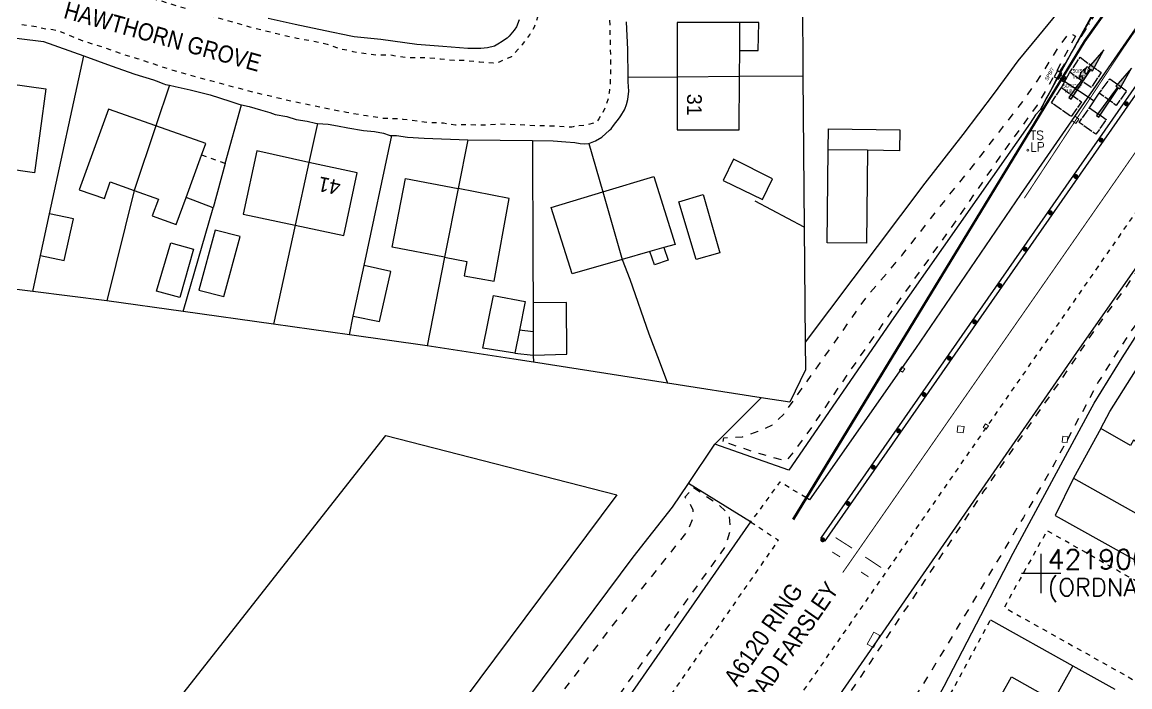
# Model space of a CAD drawing. Extents: x 421500 to 422711, y 436000 to 437000.
# Drawn here: x 421796.4 to 421909, y 436388.5 to 436456 of the extents above; entities that cross this region are included whole.
import ezdxf
from ezdxf.enums import TextEntityAlignment as Align

# ---------------------------------------------------------------- set-up
doc = ezdxf.new("R2010")
doc.units = 0
for name, pattern in [('1004', [6, 4, -2]), ('10041', [9, 6, -3]), ('10051', [9, 2, -7]), ('10131', [2, 1, 0, 1]), ('716709-ExBase$0$OS-DASHEDLINE', [1, 0.5, -0.5]), ('716709-ExBase$0$OS-LANDFORM', [1.6, 0.8, -0.8]), ('XREF UTC_716709_AJB_1b$0$DASHDOT1', [2, 1, -0.5, 0, -0.5]), ('XREF UTC_716709_AJB_1b$0$SDLoops', [2, 1, 0, 1])]:
    doc.linetypes.add(name, pattern=pattern)
doc.layers.get('0').update_dxf_attribs({"color": 210})
for name, color, linetype in [('716709-ExBase$0$500-co-ords', 7, 'Continuous'), ('716709-ExBase$0$OS-LINE_0001_BLG_OUTLINE', 7, 'Continuous'), ('716709-ExBase$0$OS-LINE_0003_BLG_OUTLINE_OVHD', 7, '716709-ExBase$0$OS-DASHEDLINE'), ('716709-ExBase$0$OS-LINE_0021_ROAD_OR_TRACK', 8, '716709-ExBase$0$OS-DASHEDLINE'), ('716709-ExBase$0$OS-LINE_0030_BLG_DIVISION', 8, 'Continuous'), ('716709-ExBase$0$OS-LINE_0030_OBSTRUCTING_FEAT', 8, 'Continuous'), ('716709-ExBase$0$OS-LINE_0032_PATH_OR_EDGE', 8, '716709-ExBase$0$OS-DASHEDLINE'), ('716709-ExBase$0$OS-LINE_0374_TOP_OF_SLOPE', 8, '716709-ExBase$0$OS-LANDFORM'), ('716709-ExBase$0$OS-LINE_0376_BOT_SLOPE_CLIFF', 8, '716709-ExBase$0$OS-LANDFORM'), ('716709-ExBase$0$OS-TEXT_BUILDING_OR_STRUCTURE', 4, 'Continuous'), ('716709-ExBase$0$OS-TEXT_ROAD_NAME', 7, 'Continuous'), ('716709-ExBase$0$XC-LCCCarriageway', 251, 'Continuous'), ('716709-ExBase$0$XC-LCCFENCES', 251, '716709-ExBase$0$EFENCE'), ('Lines', 1, 'Continuous'), ('Pr-Fence', 2, 'PFENCE'), ('Pr-Kerb', 2, 'Continuous'), ('Pr-KerbEdge', 8, 'Continuous'), ('STUDS', 7, 'Continuous'), ('XREF UTC_716709_AJB_1b$0$du-UTCBOX', 42, 'Continuous'), ('XREF UTC_716709_AJB_1b$0$du-UTCDUCT-F1', 42, 'XREF UTC_716709_AJB_1b$0$DASHDOT1'), ('XREF UTC_716709_AJB_1b$0$du-UTCTEXT', 42, 'Continuous'), ('XREF UTC_716709_AJB_1b$0$loops', 3, 'Continuous')]:
    doc.layers.add(name, color=color, linetype=linetype)
doc.layers.add('716709-ExBase$0$LCCPoint Features', color=8, linetype='Continuous', lineweight=0)
doc.styles.add('716709-ExBase$0$Romans', font='romans.shx', dxfattribs={"width": 0.9})
doc.styles.add('716709-ExBase$0$Standard', font='romans.shx')
doc.styles.get("Standard").update_dxf_attribs({"font": 'romans.shx'})
doc.styles.add('XREF UTC_716709_AJB_1b$0$Standard', font='txt')
doc.linetypes.add('716709-ExBase$0$EFENCE', pattern='A,2,-0.4,[1,fenceline,S=1,R=0,X=0,Y=0],-0.4,2', length=4.8)
doc.linetypes.add('PFENCE', pattern='A,2,0.001,["I",Standard,S=1,R=0,X=0,Y=-0.5],4', length=6.001)

# ---------------------------------------------------------------- blocks, each defined once
blk = doc.blocks.new('stud')
at = {"color": 7, "linetype": 'Continuous', "const_width": 0.25}
blk.add_lwpolyline([(-0.125, 0, 1), (0.125, 0, 1)], format="xyb", close=True, dxfattribs=at)
blk = doc.blocks.new('1038a6')
at = {"linetype": 'Continuous'}
blk.add_hatch(color=0, dxfattribs=at).paths.add_polyline_path([(0.06, 3.6), (0.25, 3.6), (0, 6), (-0.25, 3.6), (-0.06, 3.6), (-0.15, 0), (0.15, 0)])
at = {"color": 0, "linetype": 'Continuous'}
blk.add_lwpolyline([(0.06, 3.6), (0.25, 3.6), (0, 6), (-0.25, 3.6), (-0.06, 3.6), (-0.15, 0), (0.15, 0)], close=True, dxfattribs=at)
blk = doc.blocks.new('1038al6')
at = {"linetype": 'Continuous'}
h = blk.add_hatch(color=0, dxfattribs=at)
edge = h.paths.add_edge_path()
edge.add_line((-0.09, 2.24), (-0.15, 0))
edge.add_line((-0.15, 0), (0.15, 0))
edge.add_line((0.15, 0), (0.06, 3.6))
edge.add_line((0.06, 3.6), (0.25, 3.6))
edge.add_line((0.25, 3.6), (0, 6))
edge.add_line((0, 6), (-0.25, 3.6))
edge.add_line((-0.25, 3.6), (-0.06, 3.6))
edge.add_line((-0.06, 3.6), (-0.08, 2.89))
edge.add_arc((-0.41, 2.68), 0.397, 32.1192, 89.4308)
edge.add_line((-0.41, 3.08), (-0.41, 3.66))
edge.add_line((-0.41, 3.66), (-0.6, 2.8))
edge.add_line((-0.6, 2.8), (-0.41, 2.16))
edge.add_line((-0.41, 2.16), (-0.41, 2.55))
edge.add_arc((-0.41, 2.24), 0.315, 0.9528, 90.1787, ccw=False)
at = {"color": 0, "linetype": 'Continuous'}
blk.add_lwpolyline([(-0.09, 2.24), (-0.15, 0), (0.15, 0), (0.06, 3.6), (0.25, 3.6), (0, 6), (-0.25, 3.6), (-0.06, 3.6), (-0.08, 2.89, 0.255415), (-0.41, 3.08), (-0.41, 3.66), (-0.6, 2.8), (-0.41, 2.16), (-0.41, 2.55, -0.410262)], format="xyb", close=True, dxfattribs=at)
blk = doc.blocks.new('XREF UTC_716709_AJB_1b$0$TLB')
for p, q in [((-0.1, 0.1), (-0.1, -0.1)), ((0.1, 0.1), (-0.1, 0.1)), ((0.1, -0.1), (0.1, 0.1)), ((-0.1, -0.1), (0.1, -0.1))]:
    blk.add_line(p, q)
blk = doc.blocks.new('XREF UTC_716709_AJB_1b$0$SPB')
for p, q in [((0.35, 0.26), (-0.35, 0.26)), ((-0.35, 0.26), (-0.35, -0.26))]:
    blk.add_line(p, q)
for points in [[(0.35, -0.26), (0.35, 0.26)], [(-0.35, -0.26), (0.35, -0.26)]]:
    blk.add_lwpolyline(points)
blk = doc.blocks.new('716709-ExBase$0$co-ord')
for p, q in [((0, -2), (0, 2)), ((2, 0), (-2, 0))]:
    blk.add_line(p, q)
at = {"style": '716709-ExBase$0$Standard'}
blk.add_attdef('Value', (0.67, 0.44), '', height=2, dxfattribs=at)
blk.add_attdef('Label', text='', height=1.8, dxfattribs=at).set_placement((0.67, -0.5), align=Align.TOP_LEFT)

msp = doc.modelspace()

# ---------------------------------------------------------------- linework, layer by layer
at = {"layer": '716709-ExBase$0$LCCPoint Features'}
for points in [[(421903.13, 436446.03, 0), (421903.53, 436445.74, 0), (421903.85, 436446.18, 0), (421903.46, 436446.47, 0), (421903.13, 436446.03, 0)], [(421885.61, 436420.65, 0), (421885.91, 436420.45, 0), (421886.15, 436420.8, 0), (421885.85, 436421, 0), (421885.61, 436420.65, 0)], [(421892.17, 436414.92, 0), (421891.54, 436415.01, 0), (421891.46, 436414.37, 0), (421892.09, 436414.29, 0), (421892.17, 436414.92, 0)], [(421894.65, 436414.99, 0), (421894.35, 436415.19, 0), (421894.13, 436414.84, 0), (421894.43, 436414.65, 0), (421894.65, 436414.99, 0)], [(421902.72, 436413.9, 0), (421902.22, 436413.96, 0), (421902.15, 436413.36, 0), (421902.65, 436413.31, 0), (421902.72, 436413.9, 0)], [(421883.63, 436393.69, 0), (421883.01, 436394.03, 0), (421882.34, 436392.81, 0), (421882.96, 436392.48, 0), (421883.63, 436393.69, 0)]]:
    msp.add_polyline3d(points, dxfattribs=at)
msp.add_circle((421898.67, 436443.02), 0.1, dxfattribs=at)
at = {"layer": '716709-ExBase$0$OS-LINE_0001_BLG_OUTLINE'}
for p, q in [((421869.37, 436453.15), (421869.4, 436456)), ((421869.35, 436450.5), (421869.37, 436453.15)), ((421813.1, 436438.2), (421814.67, 436442.51)), ((421882.35, 436443), (421878.37, 436443.05)), ((421817.07, 436441.65), (421815.85, 436437.15)), ((421815.85, 436437.15), (421813.1, 436438.2)), ((421860.25, 436432.71), (421857.44, 436431.9)), ((421861.66, 436433.11), (421860.25, 436432.71)), ((421906.08, 436414.73), (421903.3, 436409.7)), ((421903.3, 436409.7), (421912.68, 436404.39))]:
    msp.add_line(p, q, dxfattribs=at)
at = {"layer": '716709-ExBase$0$OS-LINE_0001_BLG_OUTLINE', "flags": 128}
for points in [[(421869.4, 436456), (421863, 436456), (421863, 436450.44)], [(421869.37, 436453.15), (421871.25, 436453.15), (421871.3, 436456), (421869.4, 436456)], [(421863, 436450.44), (421863, 436445.1), (421869.3, 436445.1), (421869.35, 436450.5)], [(421793.25, 436450.03), (421798.85, 436449.25), (421797.7, 436440.7), (421794.65, 436441.15), (421794.9, 436443.1), (421792.34, 436443.45)], [(421810.02, 436445.5), (421805.2, 436447.2), (421802.25, 436439), (421804.8, 436438.1), (421805.4, 436439.8), (421807.84, 436438.93)], [(421814.67, 436442.51), (421815.1, 436443.7), (421810.02, 436445.5)], [(421878.37, 436443.05), (421878.4, 436445.2), (421885.65, 436445.1), (421885.6, 436442.95), (421882.35, 436443)], [(421825.58, 436441.78), (421820.3, 436442.95), (421818.9, 436436.5), (421824.19, 436435.39)], [(421882.35, 436443), (421882.25, 436433.55), (421878.25, 436433.6), (421878.37, 436443.05)], [(421824.19, 436435.39), (421829.15, 436434.35), (421830.5, 436440.7), (421825.58, 436441.78)], [(421839.38, 436432.13), (421834.05, 436433.15), (421835.4, 436440.15), (421840.77, 436439.11)], [(421855.46, 436438.79), (421860.65, 436440.35), (421862.8, 436433.44), (421861.66, 436433.11)], [(421807.84, 436438.93), (421810.3, 436438.05), (421809.65, 436436.35), (421812.1, 436435.45), (421813.1, 436438.2)], [(421839.38, 436432.13), (421841.65, 436431.7), (421841.35, 436430.25), (421844.4, 436429.7), (421845.95, 436438.1), (421840.77, 436439.11)], [(421857.44, 436431.9), (421852.35, 436430.45), (421850.2, 436437.2), (421855.46, 436438.79)], [(421861.66, 436433.11), (421862.1, 436431.85), (421860.7, 436431.35), (421860.25, 436432.71)], [(421916.74, 436411.59), (421912.5, 436414), (421911.5, 436412.3), (421909.4, 436413.55), (421909.1, 436413), (421906.08, 436414.73)], [(421897.29, 436380.05), (421893.05, 436382.45), (421897, 436389.5), (421901.25, 436387.09)]]:
    msp.add_lwpolyline(points, dxfattribs=at)
at = {"layer": '716709-ExBase$0$OS-LINE_0003_BLG_OUTLINE_OVHD'}
msp.add_line((421817.07, 436441.65), (421814.67, 436442.51), dxfattribs=at)
at = {"layer": '716709-ExBase$0$OS-LINE_0021_ROAD_OR_TRACK', "flags": 128}
for points in [[(421842.2, 436500), (421842.25, 436498.9), (421842.55, 436497.65), (421843.15, 436495.85), (421843.7, 436494.35), (421844.3, 436492.75), (421848.25, 436480.15), (421855.15, 436459.5), (421856.15, 436456.4), (421856.25, 436451.35), (421856.2, 436449.75), (421856.1, 436448.85), (421856, 436448.25), (421855.75, 436447.45), (421855.45, 436446.85), (421855.05, 436446.2), (421854.9, 436445.95), (421854.5, 436445.75), (421853.6, 436445.55), (421852.45, 436445.4), (421852.3, 436445.35), (421850.45, 436445.45), (421848.55, 436445.5), (421846.8, 436445.6), (421844.9, 436445.65), (421843.2, 436445.55), (421841.35, 436445.6), (421840.5, 436445.55), (421839.25, 436445.75), (421837.3, 436445.85), (421835.15, 436446.15), (421834.65, 436446.2), (421833.05, 436446.25), (421831.45, 436446.5), (421829.4, 436446.85), (421826.8, 436447.35), (421823.75, 436448), (421820.15, 436448.85), (421815.6, 436450.05), (421811.8, 436451.1), (421808.35, 436452.25), (421808.15, 436452.3), (421806.5, 436452.8), (421804.6, 436453.5), (421802.75, 436454.05), (421800.2, 436455.1), (421799.55, 436455.25), (421798.85, 436455.3), (421797.85, 436455.55), (421796.05, 436455.8), (421795.4, 436455.88)], [(421796.6, 436463.4), (421797.7, 436462.7), (421797.85, 436462.65), (421799.05, 436462.05), (421800.95, 436461.4), (421802.6, 436460.85), (421803.9, 436460.4), (421807.15, 436459.35), (421811.3, 436457.95), (421815.5, 436456.7), (421819.55, 436455.55), (421822.8, 436454.75), (421824.35, 436454.4), (421826.1, 436454.1), (421827.45, 436453.8), (421828.55, 436453.4), (421828.85, 436453.3), (421829.45, 436453.2), (421830.05, 436453.05), (421830.65, 436452.95), (421831.6, 436452.8), (421832.45, 436452.7), (421833.85, 436452.7), (421835.5, 436452.45), (421837.4, 436452.45), (421838.95, 436452.3), (421840.35, 436452.15), (421841.55, 436452.15), (421842.35, 436452.05), (421842.95, 436452), (421843.65, 436451.95), (421844.3, 436451.9), (421844.8, 436451.95), (421844.95, 436452), (421845.6, 436452.3), (421846.2, 436452.55), (421847.3, 436453.75), (421848.05, 436454.75), (421848.5, 436455.55), (421848.65, 436455.9), (421848.85, 436456.55), (421848.95, 436457.2), (421848.95, 436458), (421848.75, 436458.7), (421846.75, 436464.3), (421843.7, 436473.75), (421839.65, 436485.65), (421837.1, 436493.25), (421836.6, 436494.45), (421836.3, 436495.5), (421836.2, 436495.9), (421836, 436498.8), (421836, 436500)], [(421918.4, 436449.3), (421911.7, 436439.7), (421895.85, 436416.9), (421879.9, 436393.9), (421861.05, 436366.95), (421840.45, 436337.6), (421820.25, 436308.4), (421802.65, 436283.05), (421800.85, 436280.4), (421798.9, 436277.85), (421790.7, 436266.65), (421783.4, 436257), (421771.05, 436241), (421762.55, 436229.85), (421745, 436207.1), (421732.98, 436191.6)], [(421876.1, 436407.71), (421873.45, 436409.3), (421870.48, 436405.24)], [(421870.48, 436405.24), (421873.3, 436403.4), (421855.55, 436377.85), (421838.5, 436353.25), (421824.65, 436333.5), (421815.3, 436320.05), (421800.75, 436298.95), (421790.75, 436284.65), (421781.5, 436272.2), (421769.45, 436256.45), (421757.3, 436240.45), (421743.6, 436222.65), (421735.05, 436211.6), (421718, 436189.7), (421684.9, 436147), (421653.05, 436105.75), (421641.05, 436090.45), (421631.6, 436078), (421622.8, 436066.8), (421612.2, 436053.25), (421608.95, 436049.2), (421600.6, 436039.35), (421579.91, 436013.99), (421579.29, 436013.56), (421578.65, 436013.16), (421577.99, 436012.78), (421577.32, 436012.43), (421576.64, 436012.11), (421575.94, 436011.81), (421575.23, 436011.55), (421574.51, 436011.31), (421573.79, 436011.1), (421572.56, 436010.82), (421571.92, 436010.71), (421571.28, 436010.61), (421570.63, 436010.54)]]:
    msp.add_lwpolyline(points, dxfattribs=at)
at = {"layer": '716709-ExBase$0$OS-LINE_0030_BLG_DIVISION'}
for p, q in [((421869.35, 436450.5), (421863, 436450.44)), ((421810.02, 436445.5), (421807.84, 436438.93)), ((421825.58, 436441.78), (421824.19, 436435.39)), ((421840.77, 436439.11), (421839.38, 436432.13)), ((421855.46, 436438.79), (421857.44, 436431.9))]:
    msp.add_line(p, q, dxfattribs=at)
at = {"layer": '716709-ExBase$0$OS-LINE_0030_OBSTRUCTING_FEAT'}
for p, q in [((421875.74, 436460.21), (421875.8, 436450.55)), ((421799.23, 436436.55), (421802.7, 436452.6)), ((421863, 436450.44), (421858.04, 436450.4)), ((421875.8, 436450.55), (421869.35, 436450.5)), ((421875.8, 436450.55), (421875.93, 436435.2)), ((421811.43, 436449.61), (421810.02, 436445.5)), ((421817.07, 436441.65), (421818.74, 436447.63)), ((421826.45, 436445.73), (421825.58, 436441.78)), ((421831.19, 436431.3), (421834, 436444.5)), ((421841.75, 436444.05), (421840.77, 436439.11)), ((421841.75, 436444.05), (421848.3, 436444)), ((421854.05, 436443.7), (421855.46, 436438.79)), ((421807.84, 436438.93), (421805.05, 436427.7)), ((421875.93, 436435.2), (421870.95, 436437.85)), ((421812.81, 436426.62), (421815.85, 436437.15)), ((421798.31, 436432.31), (421799.23, 436436.55)), ((421824.19, 436435.39), (421821.99, 436425.33)), ((421875.93, 436435.2), (421876.03, 436423.5)), ((421797.51, 436428.64), (421798.31, 436432.31)), ((421839.38, 436432.13), (421837.6, 436423.15)), ((421830.1, 436426.15), (421831.19, 436431.3)), ((421797.51, 436428.64), (421790.44, 436429.53)), ((421805.05, 436427.7), (421797.51, 436428.64)), ((421812.81, 436426.62), (421805.05, 436427.7)), ((421821.99, 436425.33), (421812.81, 436426.62)), ((421848.37, 436427.5), (421848.39, 436424.55)), ((421829.7, 436424.25), (421830.1, 436426.15)), ((421829.7, 436424.25), (421821.99, 436425.33)), ((421837.6, 436423.15), (421829.7, 436424.25)), ((421846.99, 436424.74), (421846.53, 436422.39)), ((421848.39, 436424.55), (421846.99, 436424.74)), ((421848.39, 436424.55), (421848.39, 436422.2)), ((421846.53, 436422.39), (421848.39, 436422.2)), ((421848.39, 436422.2), (421848.4, 436421.46)), ((421862.04, 436419.34), (421848.4, 436421.46)), ((421871.54, 436417.85), (421862.04, 436419.34)), ((421866.85, 436413.15), (421871.54, 436417.85)), ((421864.15, 436409.15), (421866.85, 436413.15)), ((421870.48, 436405.24), (421864.15, 436409.15)), ((421894.87, 436395.29), (421903.24, 436390.62)), ((421903.24, 436390.62), (421901.25, 436387.09)), ((421903.24, 436390.62), (421907.5, 436388.25))]:
    msp.add_line(p, q, dxfattribs=at)
at = {"layer": '716709-ExBase$0$OS-LINE_0030_OBSTRUCTING_FEAT', "flags": 128}
for points in [[(421909.75, 436466.45), (421903.45, 436459.2), (421901.65, 436456.95), (421899.75, 436454.65), (421897.65, 436452.1), (421895.25, 436448.8), (421892.05, 436444.6), (421888.2, 436439.65), (421876.03, 436423.5)], [(421846.95, 436456.25), (421846.7, 436455.55), (421846.45, 436455.2), (421845.95, 436454.6), (421845.75, 436454.4), (421845.05, 436453.95), (421844.95, 436453.9), (421844.45, 436453.6), (421843.75, 436453.4), (421843.05, 436453.35), (421841.75, 436453.35), (421839.2, 436453.55), (421836.55, 436453.75), (421832.9, 436454.25), (421830.2, 436454.55), (421829.85, 436454.6), (421827.25, 436455.15), (421824.2, 436455.8), (421821.45, 436456.4)], [(421858.04, 436450.4), (421858, 436453.25), (421857.85, 436456.05)], [(421793.89, 436454.62), (421798.6, 436454.05), (421802.7, 436452.6)], [(421802.7, 436452.6), (421805.5, 436451.6), (421807.9, 436450.75), (421809.8, 436450.15), (421810.05, 436450.05), (421810.85, 436449.75), (421811, 436449.7), (421811.43, 436449.61)], [(421856.54, 436445.52), (421857.15, 436446.3), (421857.3, 436446.5), (421857.65, 436447.1), (421857.7, 436447.2), (421857.85, 436447.65), (421858, 436448.15), (421858.1, 436449), (421858.05, 436449.95), (421858.04, 436450.4)], [(421811.43, 436449.61), (421812, 436449.5), (421813.5, 436449.15), (421815.55, 436448.65), (421817.55, 436448), (421818.45, 436447.7), (421818.74, 436447.63)], [(421818.74, 436447.63), (421819.5, 436447.45), (421820.65, 436447.1), (421821.6, 436446.85), (421822.15, 436446.65), (421823.35, 436446.45), (421824.3, 436446.15), (421825.4, 436445.95), (421826.25, 436445.75), (421826.45, 436445.73)], [(421899.95, 436447.15), (421899.45, 436446.6), (421898.9, 436445.75), (421895.05, 436440.3), (421885.05, 436426), (421874.35, 436410.5), (421866.85, 436413.15)], [(421826.45, 436445.73), (421827.55, 436445.65), (421828.5, 436445.5), (421829.55, 436445.3), (421831.15, 436445), (421832.25, 436444.9), (421833.15, 436444.75), (421833.75, 436444.55), (421833.85, 436444.5), (421834, 436444.5)], [(421834, 436444.5), (421834.5, 436444.5), (421835.6, 436444.35), (421837.3, 436444.25), (421841.75, 436444.05)], [(421854.05, 436443.7), (421854.7, 436443.95), (421855.35, 436444.35), (421856.15, 436445.05), (421856.3, 436445.2), (421856.54, 436445.52)], [(421848.3, 436444), (421850.4, 436443.95), (421851.7, 436443.85), (421852.6, 436443.8), (421853.15, 436443.7), (421853.55, 436443.65), (421854.05, 436443.7)], [(421848.3, 436444), (421848.35, 436431.82), (421848.37, 436427.5)], [(421872.7, 436440.1), (421868.75, 436442.1), (421867.7, 436439.95), (421871.7, 436438), (421872.7, 436440.1)], [(421864.95, 436431.9), (421863.2, 436437.75), (421865.65, 436438.5), (421867.35, 436432.6), (421864.95, 436431.9)], [(421798.31, 436432.31), (421800.7, 436431.8), (421801.65, 436436.05), (421799.23, 436436.55)], [(421737.43, 436191.44), (421740.29, 436195.62), (421745.1, 436201.9), (421759.05, 436219.85), (421770.35, 436234.85), (421783.05, 436251.3), (421795.7, 436267.55), (421804.85, 436279.85), (421814.4, 436293.8), (421828.15, 436313.6), (421847.1, 436340.8), (421855.75, 436353.25), (421869.4, 436372.95), (421887.15, 436398.65), (421903.95, 436422.9), (421912.1, 436434.55)], [(421818.6, 436434.25), (421816.05, 436434.9), (421814.4, 436428.8), (421816.95, 436428.15), (421818.6, 436434.25)], [(421813.85, 436432.95), (421812.45, 436428.05), (421810.1, 436428.7), (421811.55, 436433.6), (421813.85, 436432.95)], [(421830.1, 436426.15), (421832.75, 436425.6), (421833.9, 436430.7), (421831.19, 436431.3)], [(421857.44, 436431.9), (421858.2, 436429.9), (421860.15, 436424.35), (421861.2, 436421.6), (421862.04, 436419.34)], [(421846.53, 436422.39), (421843.25, 436422.9), (421844.35, 436428.25), (421847.55, 436427.65), (421846.99, 436424.74)], [(421848.39, 436422.2), (421851.8, 436422.3), (421851.75, 436427.55), (421848.37, 436427.5)], [(421885.1, 436379.25), (421890.15, 436388.55), (421897.15, 436402.05), (421904.8, 436416.2), (421905.4, 436417.3), (421908.25, 436421.9), (421910.11, 436424.83)], [(421848.4, 436421.46), (421846.41, 436421.77), (421837.6, 436423.15)], [(421876.03, 436423.5), (421876.05, 436420.7), (421874.45, 436417.4), (421871.54, 436417.85)], [(421906.08, 436414.73), (421907, 436416.45), (421911, 436422.8), (421916.03, 436419.9)], [(421762.11, 436281.01), (421742.32, 436302.08), (421758.04, 436318.19), (421833.42, 436414.03), (421856.89, 436408), (421762.16, 436281.06), (421762.11, 436281.01)], [(421903.3, 436409.7), (421901.45, 436405.9), (421910.63, 436400.76)], [(421730.6, 436231.45), (421751.75, 436262), (421753.05, 436263.8), (421754.25, 436265.6), (421756.1, 436267.85), (421757.95, 436270.3), (421763.95, 436278.2), (421777.3, 436295.65), (421787.45, 436309.15), (421789.15, 436311.45), (421789.7, 436312.15), (421790.55, 436313.2), (421791.45, 436314.3), (421792.7, 436315.85), (421798.15, 436322.45), (421805.4, 436331.2), (421811.5, 436339.05), (421820.75, 436351.25), (421833.95, 436368.75), (421846.75, 436385.85), (421858.55, 436401.65), (421862.55, 436406.75), (421864.15, 436409.15)], [(421870.48, 436405.24), (421856.3, 436384.9), (421842.65, 436365.05), (421829.7, 436346.6), (421816.45, 436327.65), (421806.45, 436313.4), (421796.15, 436298.5)]]:
    msp.add_lwpolyline(points, dxfattribs=at)
at = {"layer": '716709-ExBase$0$OS-LINE_0032_PATH_OR_EDGE'}
msp.add_line((421886.49, 436379.83), (421894.87, 436395.29), dxfattribs=at)
at = {"layer": '716709-ExBase$0$OS-LINE_0032_PATH_OR_EDGE', "flags": 128}
msp.add_lwpolyline([(421929.85, 436387.8), (421900.6, 436404.35), (421896.25, 436396.55), (421925.45, 436380.2)], dxfattribs=at)
at = {"layer": '716709-ExBase$0$OS-LINE_0374_TOP_OF_SLOPE', "flags": 128}
for points in [[(421746.16, 436148.58), (421739.7, 436169.35), (421735.7, 436181.4), (421735.35, 436183.1), (421735.45, 436184.95), (421735.8, 436186.3), (421736.75, 436188.25), (421737.7, 436189.6), (421740.15, 436192.25), (421743.65, 436196.75), (421748.4, 436203), (421754.05, 436210.45), (421761.9, 436220.65), (421769.45, 436230.55), (421775.65, 436239.1), (421784.55, 436251.5), (421790.8, 436259.8), (421795.65, 436266.4), (421800.35, 436272.75), (421804.55, 436278.65), (421806.6, 436281.75), (421811.8, 436289.05), (421815.35, 436294.05), (421818.9, 436299), (421820.65, 436301.5), (421824.05, 436306.3), (421831.3, 436316.4), (421837.25, 436324.95), (421842.25, 436332.25), (421846.65, 436338.85), (421852.2, 436346.6), (421858.3, 436355.55), (421862.85, 436362.1), (421866.75, 436367.7), (421871, 436374), (421875.35, 436380.35), (421878.6, 436384.9), (421882.65, 436390.95), (421890.2, 436402.3), (421894.2, 436408.35), (421898.2, 436414.15), (421902.2, 436419.9), (421905.3, 436424.5), (421908.35, 436428.7), (421911.8, 436433.6), (421915.1, 436437.85), (421919.7, 436444.15), (421925.55, 436451.7), (421928.15, 436455.1), (421929.8, 436457.05), (421931.65, 436459.2), (421933.7, 436461.7), (421936.5, 436465), (421939.65, 436468.9), (421943.5, 436473.55), (421947.2, 436477.9), (421955.2, 436487.4), (421960.65, 436494.1), (421964.8, 436499), (421965.3, 436499.45)], [(421903.49, 436454.6), (421900.6, 436449.25), (421899.6, 436447.6), (421895.85, 436442.4), (421891.35, 436435.85), (421886, 436428.35), (421880.5, 436420.5), (421876.15, 436414.1), (421874.1, 436411.4), (421870.8, 436412.35), (421867.7, 436413.4)], [(421864.69, 436408.74), (421867.2, 436407), (421868.3, 436406), (421868.4, 436404.3), (421867.85, 436402.65), (421863.2, 436396.2), (421851.95, 436380.45), (421837.7, 436360), (421823.95, 436339.95), (421780.8, 436279.25), (421772.5, 436267.25), (421764.75, 436256.65), (421754.5, 436243.05), (421738.05, 436222), (421730.75, 436212.6), (421720.1, 436199), (421708.95, 436184.8), (421701.6, 436175.25), (421694.3, 436165.95), (421683.4, 436152.2), (421675.2, 436141.65), (421670.55, 436135.75), (421669.1, 436133.9), (421668.05, 436132.75), (421666.1, 436130.5), (421660.45, 436123.95), (421649.6, 436111.5), (421635.65, 436095.9), (421624.6, 436083.65), (421614, 436071.7), (421604.3, 436060.95), (421596.4, 436051.85), (421588.65, 436043.35), (421575.25, 436028.4), (421567.75, 436020), (421564.8, 436016.75), (421561.75, 436017.15), (421554.55, 436022.8), (421535.65, 436037.6), (421520.25, 436049.6), (421508.45, 436059), (421500, 436065.5)]]:
    msp.add_lwpolyline(points, dxfattribs=at)
at = {"layer": '716709-ExBase$0$OS-LINE_0376_BOT_SLOPE_CLIFF', "flags": 128}
for points in [[(421965.3, 436499.45), (421967.45, 436499.45), (421963.05, 436492.7), (421954.55, 436480.15), (421947.1, 436468.95), (421942.7, 436462.55), (421940.5, 436460.1), (421938.9, 436458.55), (421936.9, 436457.25), (421934.45, 436456.1), (421932.45, 436455.3), (421930.95, 436455.1), (421930.35, 436454.8), (421928.2, 436451.45), (421921.05, 436441.65), (421916.55, 436435.4), (421914.45, 436432.7), (421912.05, 436428.8), (421909, 436424.4), (421907.7, 436422.45), (421905.85, 436419.5), (421901.4, 436411.25), (421898.2, 436405.7), (421893.9, 436398.5), (421890.3, 436392.5), (421887.7, 436388.25), (421884.55, 436383.65), (421881.7, 436379.5), (421878.9, 436375.15), (421875.25, 436369.2), (421872.25, 436363.85), (421869.45, 436359.3), (421868.1, 436357.2), (421867.6, 436356.8), (421867.05, 436356), (421862.55, 436348.95), (421860.25, 436345.05), (421857.8, 436341.15), (421855.4, 436337.3), (421853.3, 436334.05), (421850.65, 436330.1), (421848.45, 436326.95), (421847, 436325.05), (421845.05, 436321.75), (421841.95, 436316.9), (421834.25, 436304.95), (421829.85, 436298.2), (421826, 436292.25), (421823.55, 436288.5), (421821.4, 436285.1), (421820.7, 436283.9), (421819.3, 436281.65), (421817.4, 436278.2), (421815.2, 436274.5), (421813.3, 436271.2), (421811.35, 436268.1), (421810.6, 436268.75), (421809.7, 436267.5), (421808.7, 436266), (421809.3, 436265.2), (421806.2, 436260.65), (421801.1, 436253.9), (421796.05, 436246.85), (421789.95, 436238.15), (421784.85, 436231.5), (421780.45, 436225.75), (421777.25, 436221.15), (421773.85, 436217), (421769.45, 436211.75), (421765.8, 436207.5), (421761.35, 436202.35), (421755.6, 436196.05), (421751.3, 436191.4), (421747.9, 436187.95), (421745.85, 436186.1), (421744.9, 436185.15), (421744.7, 436184.1), (421744.35, 436182.95), (421744.25, 436180.45), (421744.45, 436178.4), (421745.05, 436169.5), (421745.65, 436158.6), (421746.3, 436150.5), (421746.45, 436148.7), (421746.16, 436148.58)], [(421867.7, 436413.4), (421867.75, 436413.8), (421869.65, 436413.9), (421871.25, 436414.45), (421872.7, 436415.1), (421873.85, 436416.2), (421875.75, 436418.85), (421878.4, 436422.6), (421882.3, 436428.15), (421885.85, 436432.3), (421889.55, 436437.05), (421893.5, 436441.95), (421896.1, 436445.35), (421898.15, 436447.95), (421900.05, 436450.7), (421901.7, 436453.35), (421902.9, 436454.95), (421903.49, 436454.6)], [(421500, 436069.35), (421504.5, 436066.1), (421524.4, 436051.65), (421536.75, 436042.85), (421549.55, 436034.5), (421561.05, 436027.15), (421559.1, 436024.75), (421562.05, 436022.95), (421563.6, 436025.1), (421564.75, 436026.9), (421569.8, 436032.5), (421578.05, 436041.4), (421584.25, 436048.2), (421590.2, 436055.05), (421593.95, 436059.1), (421594.55, 436059.95), (421595.15, 436059.45), (421597, 436061.45), (421596.7, 436061.75), (421599.1, 436064.95), (421601.25, 436067.15), (421602.7, 436068.95), (421604.75, 436071.2), (421607, 436073.85), (421610.3, 436077.4), (421613.05, 436080.3), (421617.55, 436085.1), (421621.5, 436089.2), (421625.05, 436092.75), (421627.65, 436095.6), (421630.55, 436098.8), (421632.95, 436101.65), (421635.5, 436104.45), (421638.6, 436108.15), (421642.5, 436112.45), (421645.7, 436116.35), (421649.4, 436120.35), (421653.05, 436124.7), (421655.05, 436127), (421658.05, 436130), (421660.45, 436132.5), (421662.65, 436134.9), (421665, 436137.65), (421666.3, 436139.15), (421668, 436141.05), (421670.95, 436145.15), (421674.45, 436149.35), (421678.15, 436154.45), (421684.2, 436162.55), (421689.6, 436170), (421694.3, 436176.25), (421698.6, 436181.9), (421701.5, 436186.15), (421705.55, 436191.45), (421708.95, 436196.1), (421713.2, 436202.15), (421717.6, 436207.85), (421721.8, 436213.65), (421727.25, 436221.9), (421731.75, 436228.6), (421734.3, 436232.2), (421738.05, 436238.05), (421742.65, 436244.5), (421746.8, 436250.75), (421751.25, 436257.4), (421755.2, 436263.1), (421758.25, 436267.45), (421761.65, 436271.8), (421765.75, 436277.15), (421777.8, 436292.95), (421785.3, 436302.75), (421793.85, 436313.65), (421800.2, 436321.05), (421804.95, 436326.9), (421810.35, 436333.85), (421814.75, 436339.2), (421819.1, 436344.95), (421828.95, 436358.05), (421834.55, 436365.25), (421839.95, 436372.8), (421845.9, 436380.65), (421856.25, 436394.45), (421864.05, 436404.25), (421864.6, 436405.55), (421864.65, 436406.45), (421864.2, 436407.3), (421863.8, 436407.75), (421864.69, 436408.74)]]:
    msp.add_lwpolyline(points, dxfattribs=at)
at = {"layer": '716709-ExBase$0$XC-LCCCarriageway', "flags": 128}
msp.add_lwpolyline([(421911.21, 436457.69), (421910.5, 436456.65), (421909.55, 436455.35), (421897.9, 436438.5), (421887.25, 436422.85), (421876.45, 436407.5), (421876.1, 436407.71)], dxfattribs=at)
at = {"layer": '716709-ExBase$0$XC-LCCFENCES', "flags": 128}
msp.add_lwpolyline([(421910.51, 436467.34), (421909.74, 436466.43), (421910.24, 436466), (421907.66, 436461), (421901.55, 436450.2), (421900.95, 436449.05), (421900.45, 436448.15), (421900.05, 436447.3), (421899.95, 436447.15)], dxfattribs=at)
at = {"layer": 'Lines', "linetype": '10051', "const_width": 0.1, "flags": 128}
msp.add_lwpolyline([(421879.85, 436400.1), (421921.39, 436459.75, -0.019117), (421928.29, 436468.9), (421950.34, 436495.89)], format="xyb", dxfattribs=at)
at = {"layer": 'Lines', "linetype": '10041', "flags": 128}
msp.add_lwpolyline([(421898.3, 436438.14, 0.1, 0.1, 0), (421907.37, 436451.9, 0.1, 0.1, -0.005739), (421909.34, 436454.81, 0.1, 0.1, -0.003015), (421910.4, 436456.33, 0.1, 0.1, 0), (421916.83, 436465.38, 0.1, 0.1, 0), (421927.28, 436480.09, 0, 0, 0)], format="xyseb", dxfattribs=at)
at = {"layer": 'Lines', "linetype": '10131', "const_width": 0.15, "flags": 128}
for points in [[(421919.48, 436463.5), (421913.05, 436454.45, 0.002348), (421912.24, 436453.29), (421877.6, 436403.56)], [(421919.89, 436463.21), (421913.46, 436454.16, 0.002348), (421912.65, 436453.01), (421878.01, 436403.27)]]:
    msp.add_lwpolyline(points, format="xyb", dxfattribs=at)
at = {"layer": 'Lines', "linetype": '1004', "const_width": 0.1, "flags": 128}
for points in [[(421880.8, 436402.57), (421879.11, 436403.65)], [(421879.57, 436401.69), (421878.78, 436402.18)], [(421883.75, 436400.6), (421882.13, 436401.67)], [(421882.46, 436399.66), (421881.7, 436400.15)]]:
    msp.add_lwpolyline(points, dxfattribs=at)
at = {"layer": 'Pr-Fence', "flags": 128}
msp.add_lwpolyline([(421899.95, 436447.15), (421910.24, 436466), (421909.74, 436466.43)], dxfattribs=at)
at = {"layer": 'Pr-Kerb', "flags": 128}
msp.add_lwpolyline([(421874.88, 436405.45), (421904.5, 436454.07), (421910.93, 436463.14)], dxfattribs=at)
at = {"layer": 'Pr-KerbEdge', "flags": 128}
msp.add_lwpolyline([(421874.77, 436405.52), (421904.4, 436454.14), (421910.84, 436463.21)], dxfattribs=at)
at = {"layer": 'XREF UTC_716709_AJB_1b$0$du-UTCDUCT-F1', "flags": 128}
for points in [[(421901.88, 436450.95), (421910.55, 436465.01)], [(421902.15, 436450.18), (421901.86, 436450.38)], [(421902.31, 436450.43), (421902, 436450.62)]]:
    msp.add_lwpolyline(points, dxfattribs=at)
at = {"layer": 'XREF UTC_716709_AJB_1b$0$loops'}
for p, q in [((421902.08, 436449.37), (421902.94, 436450.93)), ((421902.48, 436450.32), (421902.58, 436450.27)), ((421902.32, 436450.07), (421905.39, 436448.02)), ((421904.93, 436447.33), (421905.92, 436448.8))]:
    msp.add_line(p, q, dxfattribs=at)
at = {"layer": 'XREF UTC_716709_AJB_1b$0$loops', "linetype": 'XREF UTC_716709_AJB_1b$0$SDLoops', "flags": 128}
for points in [[(421903.96, 436452.46), (421906.1, 436450.91), (421905.1, 436449.37), (421902.94, 436450.93)], [(421906.98, 436450.28), (421908.71, 436449.05), (421907.64, 436447.56), (421905.92, 436448.8)], [(421902.08, 436449.37), (421904.11, 436447.92), (421903.05, 436446.43), (421901.05, 436447.83)], [(421904.93, 436447.33), (421906.63, 436446.12), (421905.57, 436444.63), (421903.86, 436445.84)]]:
    msp.add_lwpolyline(points, close=True, dxfattribs=at)

# ---------------------------------------------------------------- block references
at = {"layer": '716709-ExBase$0$500-co-ords'}
msp.add_blockref('716709-ExBase$0$co-ord', (421900, 436400), dxfattribs=at).add_auto_attribs({'Value': '421900, 436400', 'Label': '(ORDNANCE SURVEY)'})
at = {"layer": 'Lines'}
for name, p, rotation in [('1038al6', (421902.95, 436448.28), 325.1469594153583), ('1038a6', (421905.75, 436446.44), 325.146959424517)]:
    msp.add_blockref(name, p, dxfattribs=dict(at, rotation=rotation))
at = {"layer": 'STUDS', "linetype": '10131'}
for p, rotation in [((421908.67, 436447.73), 145.1469594059112), ((421906.1, 436444.04), 145.1469594059112), ((421903.53, 436440.34), 145.1469594059112), ((421900.95, 436436.65), 145.1469594059112), ((421898.38, 436432.96), 145.1469594059112), ((421895.81, 436429.26), 145.1469594059112), ((421893.24, 436425.57), 145.1469594059112), ((421890.67, 436421.88), 145.1469594059112), ((421888.1, 436418.19), 145.1469594059112), ((421885.52, 436414.49), 145.1469594059112), ((421882.95, 436410.8), 145.1469594059112), ((421880.38, 436407.11), 145.1469594059112), ((421877.81, 436403.42), 325.1469594036909)]:
    msp.add_blockref('stud', p, dxfattribs=dict(at, rotation=rotation))
at = {"layer": 'XREF UTC_716709_AJB_1b$0$du-UTCBOX', "color": 7, "rotation": 60.08562855842761}
msp.add_blockref('XREF UTC_716709_AJB_1b$0$SPB', (421901.72, 436450.65), dxfattribs=at)
at = {"layer": 'XREF UTC_716709_AJB_1b$0$du-UTCBOX', "color": 3, "rotation": 327.40985741673}
msp.add_blockref('XREF UTC_716709_AJB_1b$0$TLB', (421902.24, 436450.13), dxfattribs=at)
at = {"layer": 'XREF UTC_716709_AJB_1b$0$du-UTCBOX', "color": 2, "rotation": 327.2987743648978}
msp.add_blockref('XREF UTC_716709_AJB_1b$0$TLB', (421902.39, 436450.38), dxfattribs=at)

# ---------------------------------------------------------------- texts
at = {"layer": '716709-ExBase$0$LCCPoint Features', "style": '716709-ExBase$0$Standard'}
for s, p in [('TS', (421898.9, 436444.08)), ('LP', (421898.9, 436442.89))]:
    msp.add_text(s, height=0.9, dxfattribs=at).set_placement(p)
at = {"layer": '716709-ExBase$0$OS-TEXT_BUILDING_OR_STRUCTURE', "char_height": 1.5, "width": 3, "attachment_point": 7, "style": '716709-ExBase$0$Standard'}
for s, insert, rotation in [('{\\fHeledd|b0|i0|c0|p34;31}', (421864, 436448.75), 269.9), ('{\\fHeledd|b0|i0|c0|p34;41}', (421828.9, 436439.9), 168.4)]:
    msp.add_mtext(s, dxfattribs=dict(at, insert=insert, rotation=rotation))
at = {"layer": '716709-ExBase$0$OS-TEXT_ROAD_NAME', "char_height": 1.75, "style": '716709-ExBase$0$Romans'}
for s, insert, width, attachment_point, rotation in [('{\\fHeledd|b0|i0|c0|p34;HAWTHORN GROVE}', (421800.55, 436456.45), 34.9622, 7, 344.5), ('{\\fHeledd|b0|i0|c0|p34;A6120 RING \\PROAD FARSLEY}', (421872.98, 436392.99), 67.1486, 5, 55.2037)]:
    msp.add_mtext(s, dxfattribs=dict(at, insert=insert, width=width, attachment_point=attachment_point, rotation=rotation))
at = {"layer": 'XREF UTC_716709_AJB_1b$0$du-UTCTEXT', "style": 'XREF UTC_716709_AJB_1b$0$Standard'}
msp.add_text('SPB/7', height=0.36, rotation=61, dxfattribs=at).set_placement((421900.67, 436450.05))
for s, p in [('50/SD1F', (421903.2, 436450.89)), ('TLB/2', (421903.2, 436450.27)), ('50/SD1F', (421902.24, 436449.38)), ('TLB/3', (421902.3, 436448.83))]:
    msp.add_text(s, height=0.36, dxfattribs=at).set_placement(p)

doc.saveas('drawing.dxf')
